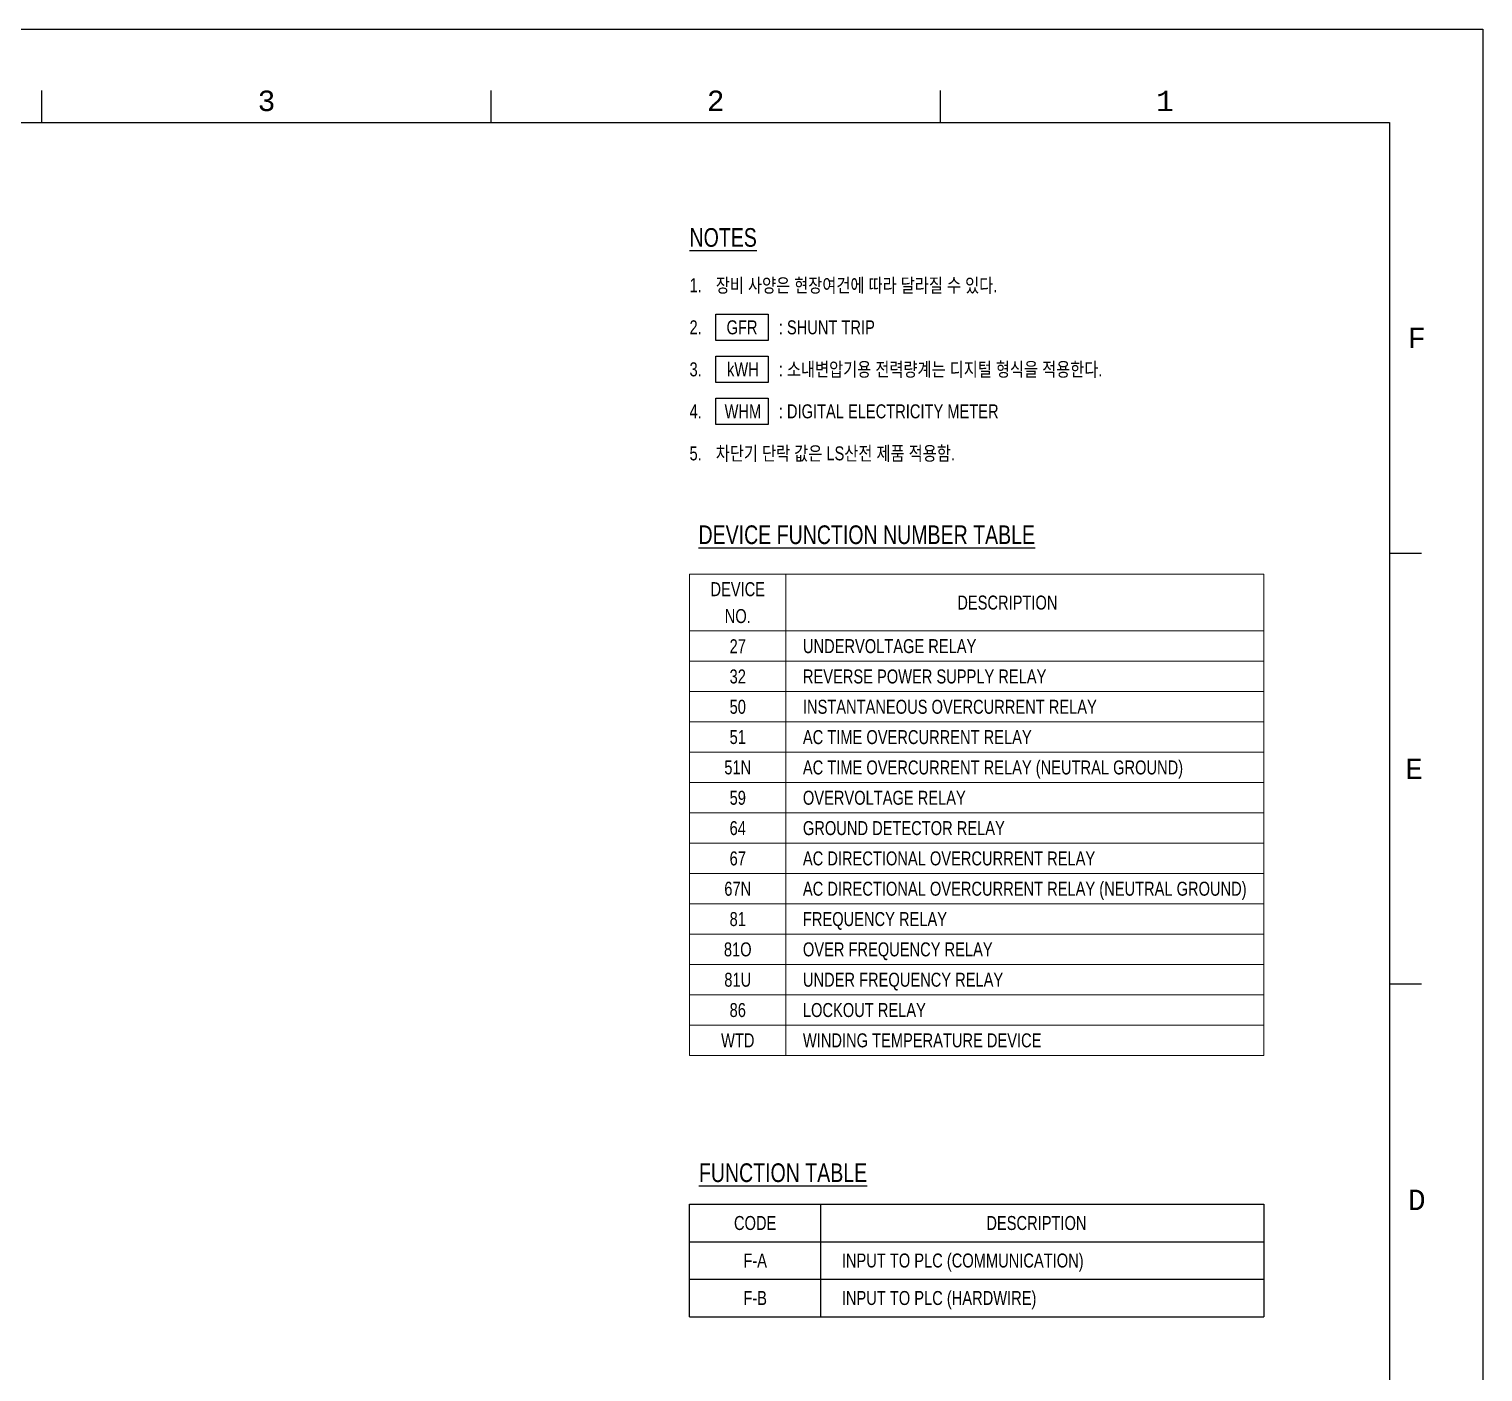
# Model space of a CAD drawing. Header units: feet. Extents: x 1 to 168002, y -59383 to 29717.
# Drawn here: x 152426 to 168002, y -14368 to 17 of the extents above; entities that cross this region are included whole.
import ezdxf
from ezdxf.enums import TextEntityAlignment as Align

# ---------------------------------------------------------------- set-up
doc = ezdxf.new("R2010")
doc.units = ezdxf.units.FT
doc.header["$LTSCALE"] = 50
doc.header["$MEASUREMENT"] = 0
doc.linetypes.add('CONTINU', pattern=[0])
doc.layers.get('0').update_dxf_attribs({"linetype": 'CONTINUOUS'})
doc.layers.add('Border', color=7, linetype='CONTINUOUS', lineweight=0)
for name, color, linetype in [('E-SYM0', 3, 'CONTINUOUS'), ('E-SYM2', 3, 'CONTINUOUS'), ('E-Text-1', 2, 'CONTINUOUS'), ('E-Text-2', 4, 'CONTINUOUS'), ('E-Text-Call', 7, 'CONTINUOUS'), ('E-Text-Table', 7, 'CONTINUOUS')]:
    doc.layers.add(name, color=color, linetype=linetype)
doc.styles.add('TB-1$0$MONOTXT', font='monotxt_.ttf')
doc.styles.add('돋움', font='')
doc.styles.get('돋움').set_extended_font_data('Dotum')

# ---------------------------------------------------------------- blocks, each defined once
blk = doc.blocks.new('FORMAT')
at = {"layer": 'Border', "color": 0, "linetype": 'Continuous', "lineweight": 25}
for p, q in [((26562, 28700), (26562, 29041)), ((31375, 28700), (31375, 29041)), ((36187, 28700), (36187, 29041)), ((2500, 28700), (41000, 28700)), ((41000, 28700), (41000, 1000)), ((41343, 24083), (41000, 24083)), ((41343, 19467), (41000, 19467))]:
    blk.add_line(p, q, dxfattribs=at)
blk.add_lwpolyline([(0, 0), (0, 29700), (42000, 29700), (42000, 0)], close=True, dxfattribs=at)
at = {"layer": 'Border', "color": 0, "linetype": 'Continuous', "lineweight": 25, "style": 'TB-1$0$MONOTXT'}
for s, p in [('3', (28968, 29041)), ('2', (33780, 29041)), ('1', (38594, 29041))]:
    blk.add_text(s, height=219, dxfattribs=at).set_placement(p, align=Align.TOP_CENTER)
for s, p in [('F', (41196, 26392)), ('E', (41167, 21775)), ('D', (41196, 17158))]:
    blk.add_text(s, height=220, dxfattribs=at).set_placement(p, align=Align.MIDDLE_LEFT)
blk = doc.blocks.new('TITLE')
at = {"xscale": 0.01, "yscale": 0.01, "zscale": 0.01}
blk.add_blockref('FORMAT', (0, 0), dxfattribs=at)

msp = doc.modelspace()

# ---------------------------------------------------------------- linework, layer by layer
at = {"layer": 'E-SYM0', "elevation": 0.1}
for points in [[(159782.8, -3037.7), (160345.3, -3037.7), (160345.3, -3318.9), (159782.8, -3318.9)], [(159782.8, -3487.7), (160345.3, -3487.7), (160345.3, -3768.9), (159782.8, -3768.9)], [(159782.8, -3937.7), (160345.3, -3937.7), (160345.3, -4218.9), (159782.8, -4218.9)]]:
    msp.add_lwpolyline(points, close=True, dxfattribs=at)
at = {"layer": 'E-Text-Call'}
for p, q in [((160907.8, -13777.4, 0.1), (160907.8, -12572.1, 0.1)), ((159501.5, -12973.9, 0.1), (165653.2, -12973.9, 0.1)), ((159501.5, -13375.7, 0.1), (165653.2, -13375.7, 0.1)), ((159501.5, -13777.4, 0.1), (165653.2, -13777.4, 0.1))]:
    msp.add_line(p, q, dxfattribs=at)
at = {"layer": 'E-Text-Call', "elevation": 0.1}
msp.add_lwpolyline([(159501.5, -13777.4), (159501.5, -12572.1), (165653.2, -12572.1), (165653.2, -13777.4)], dxfattribs=at)
at = {"layer": 'E-Text-Table', "linetype": 'Continuous', "lineweight": 13}
for p, q in [((159501.5, -5822, 0.1), (165653.2, -5822, 0.1)), ((159501.5, -5822, 0.1), (159501.5, -10978.8, 0.1)), ((160535, -5822, 0.1), (160535, -10978.8, 0.1)), ((165653.2, -5822, 0.1), (165653.2, -10978.8, 0.1)), ((159501.5, -6431.1, 0.1), (165653.2, -6431.1, 0.1)), ((159501.5, -6756, 0.1), (165653.2, -6756, 0.1)), ((159501.5, -7080.8, 0.1), (165653.2, -7080.8, 0.1)), ((159501.5, -7405.6, 0.1), (165653.2, -7405.6, 0.1)), ((159501.5, -7730.5, 0.1), (165653.2, -7730.5, 0.1)), ((159501.5, -8055.3, 0.1), (165653.2, -8055.3, 0.1)), ((159501.5, -8380.1, 0.1), (165653.2, -8380.1, 0.1)), ((159501.5, -8705, 0.1), (165653.2, -8705, 0.1)), ((159501.5, -9029.8, 0.1), (165653.2, -9029.8, 0.1)), ((159501.5, -9354.7, 0.1), (165653.2, -9354.7, 0.1)), ((159501.5, -9679.5, 0.1), (165653.2, -9679.5, 0.1)), ((159501.5, -10004.3, 0.1), (165653.2, -10004.3, 0.1)), ((159501.5, -10329.2, 0.1), (165653.2, -10329.2, 0.1)), ((159501.5, -10654, 0.1), (165653.2, -10654, 0.1)), ((159501.5, -10978.8, 0.1), (165653.2, -10978.8, 0.1))]:
    msp.add_line(p, q, dxfattribs=at)

# ---------------------------------------------------------------- block references
at = {"color": 7, "linetype": 'CONTINU', "ltscale": 100, "xscale": 100, "yscale": 100, "zscale": 100}
msp.add_blockref('TITLE', (126001.5, -29683.3, 0.1), dxfattribs=at)

# ---------------------------------------------------------------- texts
at = {"layer": 'E-SYM0', "color": 2, "style": '돋움', "width": 0.8}
msp.add_text('GFR', height=150, dxfattribs=at).set_placement((160064, -3178.3, 0.1), align=Align.MIDDLE_CENTER)
at = {"layer": 'E-SYM2', "color": 2, "style": '돋움', "width": 0.8}
for s, p in [('kWH', (160073.4, -3628.3, 0.1)), ('WHM', (160073.4, -4078.3, 0.1))]:
    msp.add_text(s, height=150, dxfattribs=at).set_placement(p, align=Align.MIDDLE_CENTER)
at = {"layer": 'E-Text-1', "style": '돋움', "width": 0.8}
for s, p in [('장비 사양은 현장여건에 따라 달라질 수 있다.', (159782.8, -2728.3, 0.1)), ('1.', (159501.5, -2728.3, 0.1)), ('2.', (159501.5, -3178.3, 0.1)), (': SHUNT TRIP', (160457.8, -3178.3, 0.1)), ('3.', (159501.5, -3628.3, 0.1)), (': 소내변압기용 전력량계는 디지털 형식을 적용한다.', (160457.8, -3628.3, 0.1)), ('4.', (159501.5, -4078.3, 0.1)), (': DIGITAL ELECTRICITY METER', (160457.8, -4078.3, 0.1)), ('5.', (159501.5, -4528.3, 0.1)), ('차단기 단락 값은 LS산전 제품 적용함.', (159782.8, -4528.3, 0.1)), ('UNDERVOLTAGE RELAY', (160716.2, -6593.5, 0.1)), ('REVERSE POWER SUPPLY RELAY', (160716.2, -6918.4, 0.1)), ('INSTANTANEOUS OVERCURRENT RELAY', (160716.2, -7243.2, 0.1)), ('AC TIME OVERCURRENT RELAY', (160716.2, -7568, 0.1)), ('AC TIME OVERCURRENT RELAY (NEUTRAL GROUND)', (160716.2, -7892.9, 0.1)), ('OVERVOLTAGE RELAY', (160716.2, -8217.7, 0.1)), ('GROUND DETECTOR RELAY', (160716.2, -8542.6, 0.1)), ('AC DIRECTIONAL OVERCURRENT RELAY', (160716.2, -8867.4, 0.1)), ('AC DIRECTIONAL OVERCURRENT RELAY (NEUTRAL GROUND)', (160716.2, -9192.2, 0.1)), ('FREQUENCY RELAY', (160716.2, -9517.1, 0.1)), ('OVER FREQUENCY RELAY', (160716.2, -9841.9, 0.1)), ('UNDER FREQUENCY RELAY', (160716.2, -10166.8, 0.1)), ('LOCKOUT RELAY', (160716.2, -10491.6, 0.1)), ('WINDING TEMPERATURE DEVICE', (160716.2, -10816.4, 0.1)), ('INPUT TO PLC (COMMUNICATION)', (161133.2, -13174.8, 0.1)), ('INPUT TO PLC (HARDWIRE)', (161133.2, -13576.5, 0.1))]:
    msp.add_text(s, height=150, dxfattribs=at).set_placement(p, align=Align.MIDDLE_LEFT)
for s, p in [('DEVICE', (160018.2, -5983.1, 0.1)), ('DESCRIPTION', (162906.7, -6126.6, 0.1)), ('NO.', (160018.2, -6271.4, 0.1)), ('27', (160018.2, -6593.5, 0.1)), ('32', (160018.2, -6918.4, 0.1)), ('50', (160018.2, -7243.2, 0.1)), ('51', (160018.2, -7568, 0.1)), ('51N', (160018.2, -7892.9, 0.1)), ('59', (160018.2, -8217.7, 0.1)), ('64', (160018.2, -8542.6, 0.1)), ('67', (160018.2, -8867.4, 0.1)), ('67N', (160018.2, -9192.2, 0.1)), ('81', (160018.2, -9517.1, 0.1)), ('81O', (160018.2, -9841.9, 0.1)), ('81U', (160018.2, -10166.8, 0.1)), ('86', (160018.2, -10491.6, 0.1)), ('WTD', (160018.2, -10816.4, 0.1))]:
    msp.add_text(s, height=150, dxfattribs=at).set_placement(p, align=Align.MIDDLE)
for s, p in [('F-A', (160204.6, -13174.8, 0.1)), ('F-B', (160204.6, -13576.5, 0.1))]:
    msp.add_text(s, height=150, dxfattribs=at).set_placement(p, align=Align.MIDDLE_CENTER)
at = {"layer": 'E-Text-2', "style": '돋움', "width": 0.8}
msp.add_text('%%UNOTES', height=200, dxfattribs=at).set_placement((159501.5, -2215.3, 0.1), align=Align.MIDDLE_LEFT)
for s, height, p in [('%%UDEVICE FUNCTION NUMBER TABLE', 200, (161400.4, -5399.9, 0.1)), ('%%UFUNCTION TABLE', 200, (160503.4, -12234.1, 0.1)), ('CODE', 150, (160204.6, -12773, 0.1)), ('DESCRIPTION', 150, (163218, -12773, 0.1))]:
    msp.add_text(s, height=height, dxfattribs=at).set_placement(p, align=Align.MIDDLE_CENTER)

doc.saveas('drawing.dxf')
